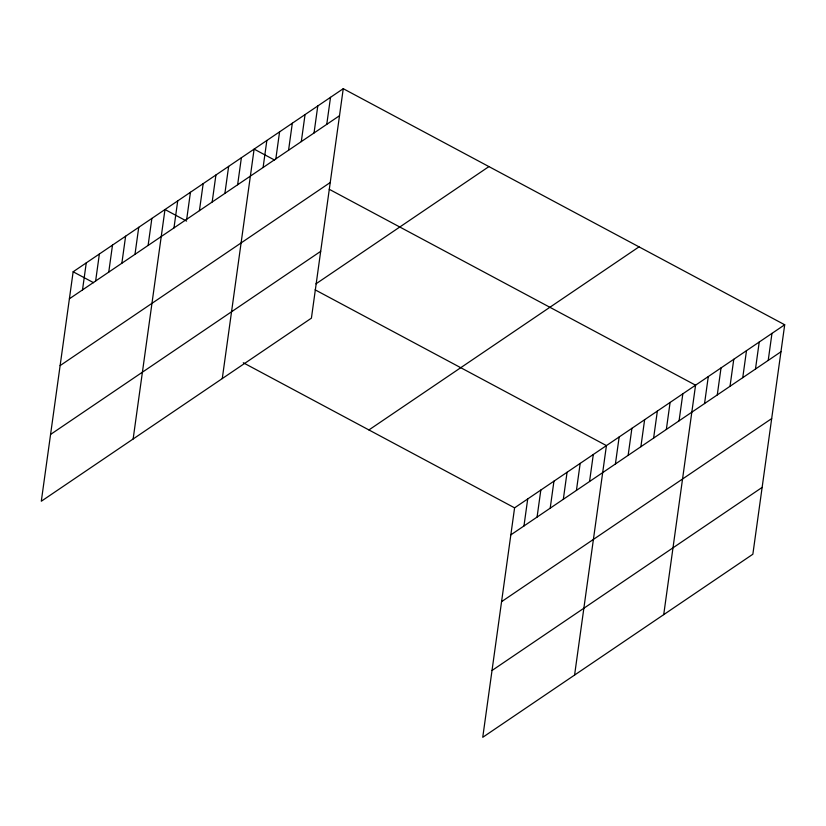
<?xml version="1.0" encoding="UTF-8"?>
<svg xmlns="http://www.w3.org/2000/svg" width="826" height="826" viewBox="0 0 826 826"><rect width="100%" height="100%" fill="white"/><g stroke="black" fill="none" stroke-linecap="round" stroke-linejoin="round"><path stroke-width="1.24" d="M343.255 88.692L73.142 271.775L41.3 501.237L311.412 318.155L343.255 88.692L784.7 324.763L752.858 554.225L482.745 737.308L514.588 507.845L784.7 324.763M82.507 289.905L86.255 262.885M95.63 281.005L99.378 253.995M108.753 272.115L112.501 245.105M121.866 263.226L125.614 236.205M134.989 254.325L138.737 227.315M148.112 245.436L151.86 218.425M133.141 438.988L164.983 209.525L186.604 221.089M173.966 227.914L177.714 200.904M186.697 219.282L190.445 192.272M199.427 210.651L203.175 183.64M212.168 202.019L215.916 175.009M224.899 193.387L228.647 166.377M237.63 184.756L241.378 157.745M222.277 378.566L254.119 149.114L274.604 160.068M263.102 167.492L266.85 140.482M275.832 158.86L279.58 131.85M288.573 150.229L292.321 123.219M301.304 141.597L305.052 114.587M314.035 132.976L317.783 105.955M326.766 124.344L330.524 97.323M523.963 525.966L527.711 498.956M537.076 517.076L540.823 490.066M550.199 508.186L553.947 481.166M563.322 499.286L567.07 472.276M576.434 490.396L580.182 463.386M589.558 481.506L593.305 454.496M574.586 675.059L606.429 445.596L315.098 289.812M615.411 463.985L619.159 436.964M628.142 455.353L631.89 428.333M640.883 446.721L644.631 419.701M653.614 438.09L657.362 411.069M666.345 429.458L670.092 402.448M679.075 420.826L682.834 393.816M663.722 614.637L695.564 385.184L329.233 189.278M704.547 403.563L708.295 376.553M717.278 394.931L721.026 367.921M730.019 386.3L733.767 359.289M742.75 377.668L746.497 350.658M755.48 369.036L759.228 342.026M768.221 360.404L771.969 333.394M69.394 298.795L339.507 115.712M60.122 365.598L330.235 182.515M50.572 434.435L320.684 251.341M315.966 283.834L488.93 166.594M368.912 429.943L639.025 246.86M510.84 534.866L780.952 351.773M501.568 601.669L771.68 418.586M492.017 670.495L762.13 487.412M73.142 271.775L93.627 282.729M243.278 362.759L514.588 507.845"/></g></svg>
